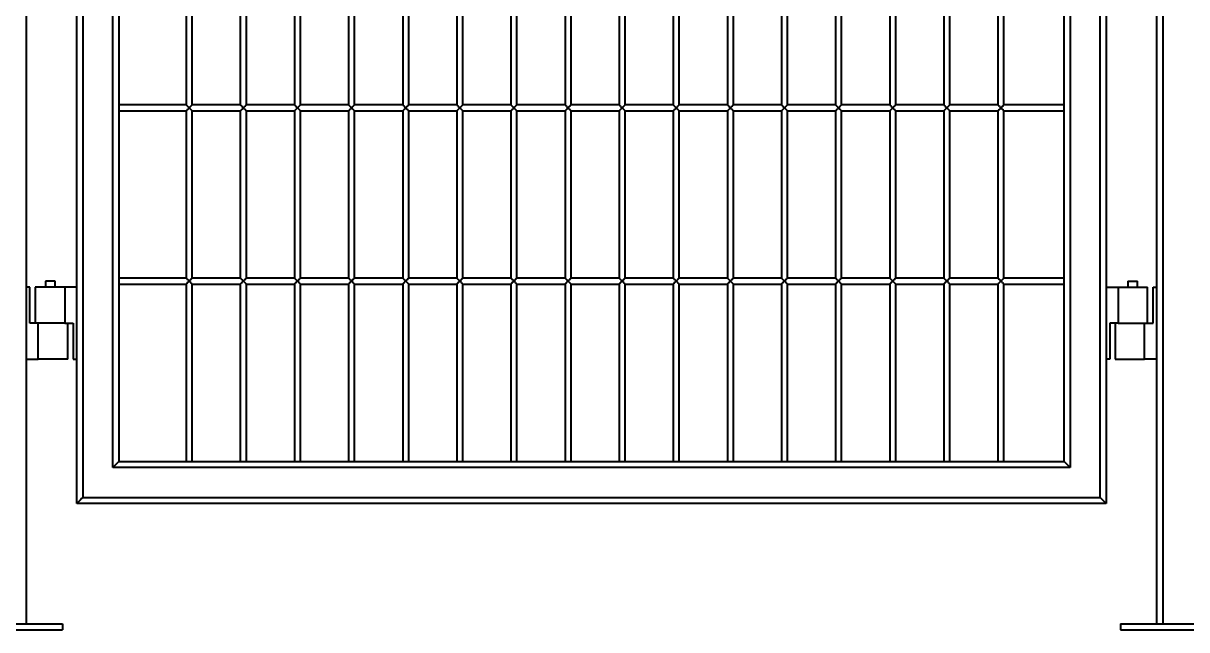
# Model space of a CAD drawing. Header units: millimetres. Extents: x 0 to 420, y 0 to 297.
# Drawn here: x 257.37 to 276.72, y 215.75 to 225.83 of the extents above; entities that cross this region are included whole.
import ezdxf

# ---------------------------------------------------------------- set-up
doc = ezdxf.new("R2010")
doc.units = ezdxf.units.MM

msp = doc.modelspace()

# ---------------------------------------------------------------- linework, layer by layer
at = {"color": 7, "linetype": 'Continuous', "lineweight": 40}
for p, q in [((257.4225, 255.8453), (257.4225, 215.8453)), ((276.2225, 215.8453), (276.2225, 255.8453)), ((276.3225, 255.8453), (276.3225, 215.8453)), ((258.2625, 217.8453), (258.2625, 253.8453)), ((258.3625, 253.7453), (258.3625, 217.9453)), ((275.2825, 217.9453), (275.2825, 253.7453)), ((275.3825, 253.8453), (275.3825, 217.8453)), ((258.8625, 218.4453), (258.8625, 253.2453)), ((258.9625, 253.1453), (258.9625, 218.5453)), ((274.6825, 218.5453), (274.6825, 253.1453)), ((274.7825, 253.2453), (274.7825, 218.4453)), ((260.0825, 227.2553), (260.0825, 224.4753)), ((260.1825, 224.4753), (260.1825, 227.2553)), ((260.9825, 227.2553), (260.9825, 224.4753)), ((261.0825, 224.4753), (261.0825, 227.2553)), ((261.8825, 227.2553), (261.8825, 224.4753)), ((261.9825, 224.4753), (261.9825, 227.2553)), ((262.7825, 227.2553), (262.7825, 224.4753)), ((262.8825, 224.4753), (262.8825, 227.2553)), ((263.6825, 227.2553), (263.6825, 224.4753)), ((263.7825, 224.4753), (263.7825, 227.2553)), ((264.5825, 227.2553), (264.5825, 224.4753)), ((264.6825, 224.4753), (264.6825, 227.2553)), ((265.4825, 227.2553), (265.4825, 224.4753)), ((265.5825, 224.4753), (265.5825, 227.2553)), ((266.3825, 227.2553), (266.3825, 224.4753)), ((266.4825, 224.4753), (266.4825, 227.2553)), ((267.2825, 227.2553), (267.2825, 224.4753)), ((267.3825, 224.4753), (267.3825, 227.2553)), ((268.1825, 227.2553), (268.1825, 224.4753)), ((268.2825, 224.4753), (268.2825, 227.2553)), ((269.0825, 227.2553), (269.0825, 224.4753)), ((269.1825, 224.4753), (269.1825, 227.2553)), ((269.9825, 227.2553), (269.9825, 224.4753)), ((270.0825, 224.4753), (270.0825, 227.2553)), ((270.8825, 227.2553), (270.8825, 224.4753)), ((270.9825, 224.4753), (270.9825, 227.2553)), ((271.7825, 227.2553), (271.7825, 224.4753)), ((271.8825, 224.4753), (271.8825, 227.2553)), ((272.6825, 227.2553), (272.6825, 224.4753)), ((272.7825, 224.4753), (272.7825, 227.2553)), ((273.5825, 227.2553), (273.5825, 224.4753)), ((273.6825, 224.4753), (273.6825, 227.2553)), ((260.0825, 224.4753), (258.9625, 224.4753)), ((260.9825, 224.4753), (260.1825, 224.4753)), ((261.8825, 224.4753), (261.0825, 224.4753)), ((262.7825, 224.4753), (261.9825, 224.4753)), ((263.6825, 224.4753), (262.8825, 224.4753)), ((264.5825, 224.4753), (263.7825, 224.4753)), ((265.4825, 224.4753), (264.6825, 224.4753)), ((266.3825, 224.4753), (265.5825, 224.4753)), ((267.2825, 224.4753), (266.4825, 224.4753)), ((268.1825, 224.4753), (267.3825, 224.4753)), ((269.0825, 224.4753), (268.2825, 224.4753)), ((269.9825, 224.4753), (269.1825, 224.4753)), ((270.8825, 224.4753), (270.0825, 224.4753)), ((271.7825, 224.4753), (270.9825, 224.4753)), ((272.6825, 224.4753), (271.8825, 224.4753)), ((273.5825, 224.4753), (272.7825, 224.4753)), ((274.6825, 224.4753), (273.6825, 224.4753)), ((258.9625, 224.3753), (260.0825, 224.3753)), ((260.0825, 224.3753), (260.0825, 221.5953)), ((260.1825, 221.5953), (260.1825, 224.3753)), ((260.1825, 224.3753), (260.9825, 224.3753)), ((260.9825, 224.3753), (260.9825, 221.5953)), ((261.0825, 221.5953), (261.0825, 224.3753)), ((261.0825, 224.3753), (261.8825, 224.3753)), ((261.8825, 224.3753), (261.8825, 221.5953)), ((261.9825, 221.5953), (261.9825, 224.3753)), ((261.9825, 224.3753), (262.7825, 224.3753)), ((262.7825, 224.3753), (262.7825, 221.5953)), ((262.8825, 221.5953), (262.8825, 224.3753)), ((262.8825, 224.3753), (263.6825, 224.3753)), ((263.6825, 224.3753), (263.6825, 221.5953)), ((263.7825, 221.5953), (263.7825, 224.3753)), ((263.7825, 224.3753), (264.5825, 224.3753)), ((264.5825, 224.3753), (264.5825, 221.5953)), ((264.6825, 221.5953), (264.6825, 224.3753)), ((264.6825, 224.3753), (265.4825, 224.3753)), ((265.4825, 224.3753), (265.4825, 221.5953)), ((265.5825, 221.5953), (265.5825, 224.3753)), ((265.5825, 224.3753), (266.3825, 224.3753)), ((266.3825, 224.3753), (266.3825, 221.5953)), ((266.4825, 221.5953), (266.4825, 224.3753)), ((266.4825, 224.3753), (267.2825, 224.3753)), ((267.2825, 224.3753), (267.2825, 221.5953)), ((267.3825, 221.5953), (267.3825, 224.3753)), ((267.3825, 224.3753), (268.1825, 224.3753)), ((268.1825, 224.3753), (268.1825, 221.5953)), ((268.2825, 221.5953), (268.2825, 224.3753)), ((268.2825, 224.3753), (269.0825, 224.3753)), ((269.0825, 224.3753), (269.0825, 221.5953)), ((269.1825, 221.5953), (269.1825, 224.3753)), ((269.1825, 224.3753), (269.9825, 224.3753)), ((269.9825, 224.3753), (269.9825, 221.5953)), ((270.0825, 221.5953), (270.0825, 224.3753)), ((270.0825, 224.3753), (270.8825, 224.3753)), ((270.8825, 224.3753), (270.8825, 221.5953)), ((270.9825, 221.5953), (270.9825, 224.3753)), ((270.9825, 224.3753), (271.7825, 224.3753)), ((271.7825, 224.3753), (271.7825, 221.5953)), ((271.8825, 221.5953), (271.8825, 224.3753)), ((271.8825, 224.3753), (272.6825, 224.3753)), ((272.6825, 224.3753), (272.6825, 221.5953)), ((272.7825, 221.5953), (272.7825, 224.3753)), ((272.7825, 224.3753), (273.5825, 224.3753)), ((273.5825, 224.3753), (273.5825, 221.5953)), ((273.6825, 224.3753), (274.6825, 224.3753)), ((273.6825, 221.5953), (273.6825, 224.3753)), ((260.0825, 221.5953), (258.9625, 221.5953)), ((260.9825, 221.5953), (260.1825, 221.5953)), ((261.8825, 221.5953), (261.0825, 221.5953)), ((262.7825, 221.5953), (261.9825, 221.5953)), ((263.6825, 221.5953), (262.8825, 221.5953)), ((264.5825, 221.5953), (263.7825, 221.5953)), ((265.4825, 221.5953), (264.6825, 221.5953)), ((266.3825, 221.5953), (265.5825, 221.5953)), ((267.2825, 221.5953), (266.4825, 221.5953)), ((268.1825, 221.5953), (267.3825, 221.5953)), ((269.0825, 221.5953), (268.2825, 221.5953)), ((269.9825, 221.5953), (269.1825, 221.5953)), ((270.8825, 221.5953), (270.0825, 221.5953)), ((271.7825, 221.5953), (270.9825, 221.5953)), ((272.6825, 221.5953), (271.8825, 221.5953)), ((273.5825, 221.5953), (272.7825, 221.5953)), ((274.6825, 221.5953), (273.6825, 221.5953)), ((257.4825, 221.4453), (257.4225, 221.4453)), ((257.4825, 220.8453), (257.4825, 221.4453)), ((257.5725, 221.4453), (257.5725, 220.8453)), ((258.0625, 221.4453), (257.5725, 221.4453)), ((257.7425, 221.5453), (257.7425, 221.4453)), ((257.9025, 221.5453), (257.7425, 221.5453)), ((257.9025, 221.4453), (257.9025, 221.5453)), ((258.0625, 221.4453), (258.0625, 220.8453)), ((258.2625, 221.4453), (258.0625, 221.4453)), ((258.9625, 221.4953), (260.0825, 221.4953)), ((260.0825, 221.4953), (260.0825, 218.5453)), ((260.1825, 218.5453), (260.1825, 221.4953)), ((260.1825, 221.4953), (260.9825, 221.4953)), ((260.9825, 221.4953), (260.9825, 218.5453)), ((261.0825, 218.5453), (261.0825, 221.4953)), ((261.0825, 221.4953), (261.8825, 221.4953)), ((261.8825, 221.4953), (261.8825, 218.5453)), ((261.9825, 218.5453), (261.9825, 221.4953)), ((261.9825, 221.4953), (262.7825, 221.4953)), ((262.7825, 221.4953), (262.7825, 218.5453)), ((262.8825, 218.5453), (262.8825, 221.4953)), ((262.8825, 221.4953), (263.6825, 221.4953)), ((263.6825, 221.4953), (263.6825, 218.5453)), ((263.7825, 218.5453), (263.7825, 221.4953)), ((263.7825, 221.4953), (264.5825, 221.4953)), ((264.5825, 221.4953), (264.5825, 218.5453)), ((264.6825, 218.5453), (264.6825, 221.4953)), ((264.6825, 221.4953), (265.4825, 221.4953)), ((265.4825, 221.4953), (265.4825, 218.5453)), ((265.5825, 218.5453), (265.5825, 221.4953)), ((265.5825, 221.4953), (266.3825, 221.4953)), ((266.3825, 221.4953), (266.3825, 218.5453)), ((266.4825, 218.5453), (266.4825, 221.4953)), ((266.4825, 221.4953), (267.2825, 221.4953)), ((267.2825, 221.4953), (267.2825, 218.5453)), ((267.3825, 218.5453), (267.3825, 221.4953)), ((267.3825, 221.4953), (268.1825, 221.4953)), ((268.1825, 221.4953), (268.1825, 218.5453)), ((268.2825, 218.5453), (268.2825, 221.4953)), ((268.2825, 221.4953), (269.0825, 221.4953)), ((269.0825, 221.4953), (269.0825, 218.5453)), ((269.1825, 218.5453), (269.1825, 221.4953)), ((269.1825, 221.4953), (269.9825, 221.4953)), ((269.9825, 221.4953), (269.9825, 218.5453)), ((270.0825, 218.5453), (270.0825, 221.4953)), ((270.0825, 221.4953), (270.8825, 221.4953)), ((270.8825, 221.4953), (270.8825, 218.5453)), ((270.9825, 218.5453), (270.9825, 221.4953)), ((270.9825, 221.4953), (271.7825, 221.4953)), ((271.7825, 221.4953), (271.7825, 218.5453)), ((271.8825, 218.5453), (271.8825, 221.4953)), ((271.8825, 221.4953), (272.6825, 221.4953)), ((272.6825, 221.4953), (272.6825, 218.5453)), ((272.7825, 218.5453), (272.7825, 221.4953)), ((272.7825, 221.4953), (273.5825, 221.4953)), ((273.5825, 221.4953), (273.5825, 218.5453)), ((273.6825, 221.4953), (274.6825, 221.4953)), ((273.6825, 218.5453), (273.6825, 221.4953)), ((275.3825, 221.4453), (275.5825, 221.4453)), ((275.5825, 221.4453), (276.0725, 221.4453)), ((275.5825, 221.4453), (275.5825, 220.8453)), ((275.7425, 221.5453), (275.7425, 221.4453)), ((275.7425, 221.5453), (275.9025, 221.5453)), ((275.9025, 221.4453), (275.9025, 221.5453)), ((276.0725, 220.8453), (276.0725, 221.4453)), ((276.1625, 220.8453), (276.1625, 221.4453)), ((276.1625, 221.4453), (276.2225, 221.4453)), ((257.6225, 220.8453), (257.4825, 220.8453)), ((257.6225, 220.2453), (257.6225, 220.8453)), ((257.8425, 220.8453), (257.6225, 220.8453)), ((258.0625, 220.8453), (257.8425, 220.8453)), ((258.0625, 220.8453), (258.2025, 220.8453)), ((258.1125, 220.2453), (258.1125, 220.8453)), ((258.2025, 220.8453), (258.2025, 220.2453)), ((275.4425, 220.8453), (275.4425, 220.2453)), ((275.5825, 220.8453), (275.4425, 220.8453)), ((275.5325, 220.8453), (275.5325, 220.2453)), ((275.5825, 220.8453), (275.8025, 220.8453)), ((275.8025, 220.8453), (276.0225, 220.8453)), ((276.0225, 220.2453), (276.0225, 220.8453)), ((276.0225, 220.8453), (276.1625, 220.8453)), ((257.4225, 220.2453), (257.6225, 220.2453)), ((258.1125, 220.2453), (257.6225, 220.2453)), ((258.2025, 220.2453), (258.2625, 220.2453)), ((275.4425, 220.2453), (275.3825, 220.2453)), ((275.5325, 220.2453), (276.0225, 220.2453)), ((276.2225, 220.2453), (276.0225, 220.2453)), ((258.9625, 218.5453), (274.6825, 218.5453)), ((274.7825, 218.4453), (258.8625, 218.4453)), ((258.3625, 217.9453), (275.2825, 217.9453)), ((275.3825, 217.8453), (258.2625, 217.8453)), ((255.6225, 215.8453), (258.0225, 215.8453)), ((258.0225, 215.8453), (258.0225, 215.7453)), ((275.6225, 215.8453), (275.6225, 215.7453)), ((275.6225, 215.8453), (278.0225, 215.8453)), ((255.6225, 215.7453), (258.0225, 215.7453)), ((275.6225, 215.7453), (278.0225, 215.7453))]:
    msp.add_line(p, q, dxfattribs=at)
at = {"color": 7, "linetype": 'Continuous', "lineweight": 40, "flags": 128}
for points in [[(260.0825, 224.4753), (260.0832, 224.4746), (260.0855, 224.4723), (260.0892, 224.4686), (260.0942, 224.4636), (260.1003, 224.4575), (260.1075, 224.4503), (260.1154, 224.4424), (260.1238, 224.434), (260.1325, 224.4253)], [(260.1325, 224.4253), (260.1417, 224.4345), (260.1505, 224.4434), (260.1588, 224.4517), (260.1662, 224.459), (260.1724, 224.4652), (260.1772, 224.4701), (260.1806, 224.4734), (260.1823, 224.4751), (260.1825, 224.4753)], [(260.9825, 224.4753), (260.9832, 224.4746), (260.9855, 224.4723), (260.9892, 224.4686), (260.9942, 224.4636), (261.0003, 224.4575), (261.0075, 224.4503), (261.0154, 224.4424), (261.0238, 224.434), (261.0325, 224.4253)], [(261.0325, 224.4253), (261.0417, 224.4345), (261.0505, 224.4434), (261.0588, 224.4517), (261.0661, 224.459), (261.0724, 224.4652), (261.0772, 224.4701), (261.0806, 224.4734), (261.0823, 224.4751), (261.0825, 224.4753)], [(261.8825, 224.4753), (261.8832, 224.4746), (261.8855, 224.4723), (261.8892, 224.4686), (261.8942, 224.4636), (261.9003, 224.4575), (261.9075, 224.4503), (261.9154, 224.4424), (261.9238, 224.434), (261.9325, 224.4253)], [(261.9325, 224.4253), (261.9417, 224.4345), (261.9505, 224.4434), (261.9588, 224.4517), (261.9662, 224.459), (261.9724, 224.4652), (261.9772, 224.4701), (261.9806, 224.4734), (261.9823, 224.4751), (261.9825, 224.4753)], [(262.7825, 224.4753), (262.7832, 224.4746), (262.7855, 224.4723), (262.7892, 224.4686), (262.7942, 224.4636), (262.8003, 224.4575), (262.8075, 224.4503), (262.8154, 224.4424), (262.8238, 224.434), (262.8325, 224.4253)], [(262.8325, 224.4253), (262.8417, 224.4345), (262.8505, 224.4434), (262.8588, 224.4517), (262.8662, 224.459), (262.8724, 224.4652), (262.8772, 224.4701), (262.8806, 224.4734), (262.8823, 224.4751), (262.8825, 224.4753)], [(263.6825, 224.4753), (263.6832, 224.4746), (263.6855, 224.4723), (263.6892, 224.4686), (263.6942, 224.4636), (263.7003, 224.4575), (263.7075, 224.4503), (263.7154, 224.4424), (263.7238, 224.434), (263.7325, 224.4253)], [(263.7325, 224.4253), (263.7417, 224.4345), (263.7505, 224.4434), (263.7588, 224.4517), (263.7661, 224.459), (263.7724, 224.4652), (263.7772, 224.4701), (263.7806, 224.4734), (263.7823, 224.4751), (263.7825, 224.4753)], [(264.5825, 224.4753), (264.5832, 224.4746), (264.5855, 224.4723), (264.5892, 224.4686), (264.5942, 224.4636), (264.6003, 224.4575), (264.6075, 224.4503), (264.6154, 224.4424), (264.6238, 224.434), (264.6325, 224.4253)], [(264.6325, 224.4253), (264.6417, 224.4345), (264.6505, 224.4434), (264.6588, 224.4517), (264.6662, 224.459), (264.6724, 224.4652), (264.6772, 224.4701), (264.6806, 224.4734), (264.6823, 224.4751), (264.6825, 224.4753)], [(265.4825, 224.4753), (265.4832, 224.4746), (265.4855, 224.4723), (265.4892, 224.4686), (265.4942, 224.4636), (265.5003, 224.4575), (265.5075, 224.4503), (265.5154, 224.4424), (265.5238, 224.434), (265.5325, 224.4253)], [(265.5325, 224.4253), (265.5417, 224.4345), (265.5505, 224.4434), (265.5588, 224.4517), (265.5662, 224.459), (265.5724, 224.4652), (265.5772, 224.4701), (265.5806, 224.4734), (265.5823, 224.4751), (265.5825, 224.4753)], [(266.3825, 224.4753), (266.3832, 224.4746), (266.3855, 224.4723), (266.3892, 224.4686), (266.3942, 224.4636), (266.4003, 224.4575), (266.4075, 224.4503), (266.4154, 224.4424), (266.4238, 224.434), (266.4325, 224.4253)], [(266.4325, 224.4253), (266.4417, 224.4345), (266.4505, 224.4434), (266.4588, 224.4517), (266.4662, 224.459), (266.4724, 224.4652), (266.4772, 224.4701), (266.4806, 224.4734), (266.4823, 224.4751), (266.4825, 224.4753)], [(267.2825, 224.4753), (267.2832, 224.4746), (267.2855, 224.4723), (267.2892, 224.4686), (267.2942, 224.4636), (267.3003, 224.4575), (267.3075, 224.4503), (267.3154, 224.4424), (267.3238, 224.434), (267.3325, 224.4253)], [(267.3325, 224.4253), (267.3417, 224.4345), (267.3505, 224.4434), (267.3588, 224.4517), (267.3662, 224.459), (267.3724, 224.4652), (267.3772, 224.4701), (267.3806, 224.4734), (267.3823, 224.4751), (267.3825, 224.4753)], [(268.1825, 224.4753), (268.1832, 224.4746), (268.1855, 224.4723), (268.1892, 224.4686), (268.1942, 224.4636), (268.2003, 224.4575), (268.2075, 224.4503), (268.2154, 224.4424), (268.2238, 224.434), (268.2325, 224.4253)], [(268.2325, 224.4253), (268.2417, 224.4345), (268.2505, 224.4434), (268.2588, 224.4517), (268.2662, 224.459), (268.2724, 224.4652), (268.2772, 224.4701), (268.2806, 224.4734), (268.2823, 224.4751), (268.2825, 224.4753)], [(269.0825, 224.4753), (269.0832, 224.4746), (269.0855, 224.4723), (269.0892, 224.4686), (269.0942, 224.4636), (269.1003, 224.4575), (269.1075, 224.4503), (269.1154, 224.4424), (269.1238, 224.434), (269.1325, 224.4253)], [(269.1325, 224.4253), (269.1417, 224.4345), (269.1505, 224.4434), (269.1588, 224.4517), (269.1662, 224.459), (269.1724, 224.4652), (269.1772, 224.4701), (269.1806, 224.4734), (269.1823, 224.4751), (269.1825, 224.4753)], [(269.9825, 224.4753), (269.9832, 224.4746), (269.9855, 224.4723), (269.9892, 224.4686), (269.9942, 224.4636), (270.0003, 224.4575), (270.0075, 224.4503), (270.0154, 224.4424), (270.0238, 224.434), (270.0325, 224.4253)], [(270.0325, 224.4253), (270.0417, 224.4345), (270.0505, 224.4434), (270.0588, 224.4517), (270.0662, 224.459), (270.0724, 224.4652), (270.0772, 224.4701), (270.0806, 224.4734), (270.0823, 224.4751), (270.0825, 224.4753)], [(270.8825, 224.4753), (270.8832, 224.4746), (270.8855, 224.4723), (270.8892, 224.4686), (270.8942, 224.4636), (270.9003, 224.4575), (270.9075, 224.4503), (270.9154, 224.4424), (270.9238, 224.434), (270.9325, 224.4253)], [(270.9325, 224.4253), (270.9417, 224.4345), (270.9505, 224.4434), (270.9588, 224.4517), (270.9662, 224.459), (270.9724, 224.4652), (270.9772, 224.4701), (270.9806, 224.4734), (270.9823, 224.4751), (270.9825, 224.4753)], [(271.7825, 224.4753), (271.7832, 224.4746), (271.7855, 224.4723), (271.7892, 224.4686), (271.7942, 224.4636), (271.8003, 224.4575), (271.8075, 224.4503), (271.8154, 224.4424), (271.8238, 224.434), (271.8325, 224.4253)], [(271.8325, 224.4253), (271.8417, 224.4345), (271.8505, 224.4434), (271.8588, 224.4517), (271.8662, 224.459), (271.8724, 224.4652), (271.8772, 224.4701), (271.8806, 224.4734), (271.8823, 224.4751), (271.8825, 224.4753)], [(272.6825, 224.4753), (272.6832, 224.4746), (272.6855, 224.4723), (272.6892, 224.4686), (272.6942, 224.4636), (272.7003, 224.4575), (272.7075, 224.4503), (272.7154, 224.4424), (272.7238, 224.434), (272.7325, 224.4253)], [(272.7325, 224.4253), (272.7417, 224.4345), (272.7505, 224.4434), (272.7588, 224.4517), (272.7662, 224.459), (272.7724, 224.4652), (272.7772, 224.4701), (272.7806, 224.4734), (272.7823, 224.4751), (272.7825, 224.4753)], [(273.5825, 224.4753), (273.5832, 224.4746), (273.5855, 224.4723), (273.5892, 224.4686), (273.5942, 224.4636), (273.6003, 224.4575), (273.6075, 224.4503), (273.6154, 224.4424), (273.6238, 224.434), (273.6325, 224.4253)], [(273.6325, 224.4253), (273.6417, 224.4345), (273.6505, 224.4434), (273.6588, 224.4517), (273.6662, 224.459), (273.6724, 224.4652), (273.6772, 224.4701), (273.6806, 224.4734), (273.6823, 224.4751), (273.6825, 224.4753)], [(260.1325, 224.4253), (260.1238, 224.4167), (260.1154, 224.4082), (260.1075, 224.4003), (260.1003, 224.3932), (260.0942, 224.387), (260.0892, 224.382), (260.0855, 224.3784), (260.0832, 224.3761), (260.0825, 224.3753)], [(260.1825, 224.3753), (260.1823, 224.3755), (260.1806, 224.3772), (260.1772, 224.3806), (260.1724, 224.3854), (260.1662, 224.3917), (260.1588, 224.399), (260.1505, 224.4073), (260.1417, 224.4161), (260.1325, 224.4253)], [(261.0325, 224.4253), (261.0238, 224.4167), (261.0154, 224.4082), (261.0075, 224.4003), (261.0003, 224.3932), (260.9942, 224.387), (260.9892, 224.382), (260.9855, 224.3784), (260.9832, 224.3761), (260.9825, 224.3753)], [(261.0825, 224.3753), (261.0823, 224.3755), (261.0806, 224.3772), (261.0772, 224.3806), (261.0724, 224.3854), (261.0661, 224.3917), (261.0588, 224.399), (261.0505, 224.4073), (261.0417, 224.4161), (261.0325, 224.4253)], [(261.9325, 224.4253), (261.9238, 224.4167), (261.9154, 224.4082), (261.9075, 224.4003), (261.9003, 224.3932), (261.8942, 224.387), (261.8892, 224.382), (261.8855, 224.3784), (261.8832, 224.3761), (261.8825, 224.3753)], [(261.9825, 224.3753), (261.9823, 224.3755), (261.9806, 224.3772), (261.9772, 224.3806), (261.9724, 224.3854), (261.9662, 224.3917), (261.9588, 224.399), (261.9505, 224.4073), (261.9417, 224.4161), (261.9325, 224.4253)], [(262.8325, 224.4253), (262.8238, 224.4167), (262.8154, 224.4082), (262.8075, 224.4003), (262.8003, 224.3932), (262.7942, 224.387), (262.7892, 224.382), (262.7855, 224.3784), (262.7832, 224.3761), (262.7825, 224.3753)], [(262.8825, 224.3753), (262.8823, 224.3755), (262.8806, 224.3772), (262.8772, 224.3806), (262.8724, 224.3854), (262.8662, 224.3917), (262.8588, 224.399), (262.8505, 224.4073), (262.8417, 224.4161), (262.8325, 224.4253)], [(263.7325, 224.4253), (263.7238, 224.4167), (263.7154, 224.4082), (263.7075, 224.4003), (263.7003, 224.3932), (263.6942, 224.387), (263.6892, 224.382), (263.6855, 224.3784), (263.6832, 224.3761), (263.6825, 224.3753)], [(263.7825, 224.3753), (263.7823, 224.3755), (263.7806, 224.3772), (263.7772, 224.3806), (263.7724, 224.3854), (263.7661, 224.3917), (263.7588, 224.399), (263.7505, 224.4073), (263.7417, 224.4161), (263.7325, 224.4253)], [(264.6325, 224.4253), (264.6238, 224.4167), (264.6154, 224.4082), (264.6075, 224.4003), (264.6003, 224.3932), (264.5942, 224.387), (264.5892, 224.382), (264.5855, 224.3784), (264.5832, 224.3761), (264.5825, 224.3753)], [(264.6825, 224.3753), (264.6823, 224.3755), (264.6806, 224.3772), (264.6772, 224.3806), (264.6724, 224.3854), (264.6662, 224.3917), (264.6588, 224.399), (264.6505, 224.4073), (264.6417, 224.4161), (264.6325, 224.4253)], [(265.5325, 224.4253), (265.5238, 224.4167), (265.5154, 224.4082), (265.5075, 224.4003), (265.5003, 224.3932), (265.4942, 224.387), (265.4892, 224.382), (265.4855, 224.3784), (265.4832, 224.3761), (265.4825, 224.3753)], [(265.5825, 224.3753), (265.5823, 224.3755), (265.5806, 224.3772), (265.5772, 224.3806), (265.5724, 224.3854), (265.5662, 224.3917), (265.5588, 224.399), (265.5505, 224.4073), (265.5417, 224.4161), (265.5325, 224.4253)], [(266.4325, 224.4253), (266.4238, 224.4167), (266.4154, 224.4082), (266.4075, 224.4003), (266.4003, 224.3932), (266.3942, 224.387), (266.3892, 224.382), (266.3855, 224.3784), (266.3832, 224.3761), (266.3825, 224.3753)], [(266.4825, 224.3753), (266.4823, 224.3755), (266.4806, 224.3772), (266.4772, 224.3806), (266.4724, 224.3854), (266.4662, 224.3917), (266.4588, 224.399), (266.4505, 224.4073), (266.4417, 224.4161), (266.4325, 224.4253)], [(267.3325, 224.4253), (267.3238, 224.4167), (267.3154, 224.4082), (267.3075, 224.4003), (267.3003, 224.3932), (267.2942, 224.387), (267.2892, 224.382), (267.2855, 224.3784), (267.2832, 224.3761), (267.2825, 224.3753)], [(267.3825, 224.3753), (267.3823, 224.3755), (267.3806, 224.3772), (267.3772, 224.3806), (267.3724, 224.3854), (267.3662, 224.3917), (267.3588, 224.399), (267.3505, 224.4073), (267.3417, 224.4161), (267.3325, 224.4253)], [(268.2325, 224.4253), (268.2238, 224.4167), (268.2154, 224.4082), (268.2075, 224.4003), (268.2003, 224.3932), (268.1942, 224.387), (268.1892, 224.382), (268.1855, 224.3784), (268.1832, 224.3761), (268.1825, 224.3753)], [(268.2825, 224.3753), (268.2823, 224.3755), (268.2806, 224.3772), (268.2772, 224.3806), (268.2724, 224.3854), (268.2662, 224.3917), (268.2588, 224.399), (268.2505, 224.4073), (268.2417, 224.4161), (268.2325, 224.4253)], [(269.1325, 224.4253), (269.1238, 224.4167), (269.1154, 224.4082), (269.1075, 224.4003), (269.1003, 224.3932), (269.0942, 224.387), (269.0892, 224.382), (269.0855, 224.3784), (269.0832, 224.3761), (269.0825, 224.3753)], [(269.1825, 224.3753), (269.1823, 224.3755), (269.1806, 224.3772), (269.1772, 224.3806), (269.1724, 224.3854), (269.1662, 224.3917), (269.1588, 224.399), (269.1505, 224.4073), (269.1417, 224.4161), (269.1325, 224.4253)], [(270.0325, 224.4253), (270.0238, 224.4167), (270.0154, 224.4082), (270.0075, 224.4003), (270.0003, 224.3932), (269.9942, 224.387), (269.9892, 224.382), (269.9855, 224.3784), (269.9832, 224.3761), (269.9825, 224.3753)], [(270.0825, 224.3753), (270.0823, 224.3755), (270.0806, 224.3772), (270.0772, 224.3806), (270.0724, 224.3854), (270.0662, 224.3917), (270.0588, 224.399), (270.0505, 224.4073), (270.0417, 224.4161), (270.0325, 224.4253)], [(270.9325, 224.4253), (270.9238, 224.4167), (270.9154, 224.4082), (270.9075, 224.4003), (270.9003, 224.3932), (270.8942, 224.387), (270.8892, 224.382), (270.8855, 224.3784), (270.8832, 224.3761), (270.8825, 224.3753)], [(270.9825, 224.3753), (270.9823, 224.3755), (270.9806, 224.3772), (270.9772, 224.3806), (270.9724, 224.3854), (270.9662, 224.3917), (270.9588, 224.399), (270.9505, 224.4073), (270.9417, 224.4161), (270.9325, 224.4253)], [(271.8325, 224.4253), (271.8238, 224.4167), (271.8154, 224.4082), (271.8075, 224.4003), (271.8003, 224.3932), (271.7942, 224.387), (271.7892, 224.382), (271.7855, 224.3784), (271.7832, 224.3761), (271.7825, 224.3753)], [(271.8825, 224.3753), (271.8823, 224.3755), (271.8806, 224.3772), (271.8772, 224.3806), (271.8724, 224.3854), (271.8662, 224.3917), (271.8588, 224.399), (271.8505, 224.4073), (271.8417, 224.4161), (271.8325, 224.4253)], [(272.7325, 224.4253), (272.7238, 224.4167), (272.7154, 224.4082), (272.7075, 224.4003), (272.7003, 224.3932), (272.6942, 224.387), (272.6892, 224.382), (272.6855, 224.3784), (272.6832, 224.3761), (272.6825, 224.3753)], [(272.7825, 224.3753), (272.7823, 224.3755), (272.7806, 224.3772), (272.7772, 224.3806), (272.7724, 224.3854), (272.7662, 224.3917), (272.7588, 224.399), (272.7505, 224.4073), (272.7417, 224.4161), (272.7325, 224.4253)], [(273.6325, 224.4253), (273.6238, 224.4167), (273.6154, 224.4082), (273.6075, 224.4003), (273.6003, 224.3932), (273.5942, 224.387), (273.5892, 224.382), (273.5855, 224.3784), (273.5832, 224.3761), (273.5825, 224.3753)], [(273.6825, 224.3753), (273.6823, 224.3755), (273.6806, 224.3772), (273.6772, 224.3806), (273.6724, 224.3854), (273.6662, 224.3917), (273.6588, 224.399), (273.6505, 224.4073), (273.6417, 224.4161), (273.6325, 224.4253)], [(260.0825, 221.5953), (260.0832, 221.5946), (260.0855, 221.5923), (260.0892, 221.5886), (260.0942, 221.5836), (260.1003, 221.5775), (260.1075, 221.5703), (260.1154, 221.5624), (260.1238, 221.554), (260.1325, 221.5453)], [(260.1325, 221.5453), (260.1417, 221.5545), (260.1505, 221.5634), (260.1588, 221.5717), (260.1662, 221.579), (260.1724, 221.5852), (260.1772, 221.5901), (260.1806, 221.5934), (260.1823, 221.5951), (260.1825, 221.5953)], [(260.9825, 221.5953), (260.9832, 221.5946), (260.9855, 221.5923), (260.9892, 221.5886), (260.9942, 221.5836), (261.0003, 221.5775), (261.0075, 221.5703), (261.0154, 221.5624), (261.0238, 221.554), (261.0325, 221.5453)], [(261.0325, 221.5453), (261.0417, 221.5545), (261.0505, 221.5634), (261.0588, 221.5717), (261.0661, 221.579), (261.0724, 221.5852), (261.0772, 221.5901), (261.0806, 221.5934), (261.0823, 221.5951), (261.0825, 221.5953)], [(261.8825, 221.5953), (261.8832, 221.5946), (261.8855, 221.5923), (261.8892, 221.5886), (261.8942, 221.5836), (261.9003, 221.5775), (261.9075, 221.5703), (261.9154, 221.5624), (261.9238, 221.554), (261.9325, 221.5453)], [(261.9325, 221.5453), (261.9417, 221.5545), (261.9505, 221.5634), (261.9588, 221.5717), (261.9662, 221.579), (261.9724, 221.5852), (261.9772, 221.5901), (261.9806, 221.5934), (261.9823, 221.5951), (261.9825, 221.5953)], [(262.7825, 221.5953), (262.7832, 221.5946), (262.7855, 221.5923), (262.7892, 221.5886), (262.7942, 221.5836), (262.8003, 221.5775), (262.8075, 221.5703), (262.8154, 221.5624), (262.8238, 221.554), (262.8325, 221.5453)], [(262.8325, 221.5453), (262.8417, 221.5545), (262.8505, 221.5634), (262.8588, 221.5717), (262.8662, 221.579), (262.8724, 221.5852), (262.8772, 221.5901), (262.8806, 221.5934), (262.8823, 221.5951), (262.8825, 221.5953)], [(263.6825, 221.5953), (263.6832, 221.5946), (263.6855, 221.5923), (263.6892, 221.5886), (263.6942, 221.5836), (263.7003, 221.5775), (263.7075, 221.5703), (263.7154, 221.5624), (263.7238, 221.554), (263.7325, 221.5453)], [(263.7325, 221.5453), (263.7417, 221.5545), (263.7505, 221.5634), (263.7588, 221.5717), (263.7661, 221.579), (263.7724, 221.5852), (263.7772, 221.5901), (263.7806, 221.5934), (263.7823, 221.5951), (263.7825, 221.5953)], [(264.5825, 221.5953), (264.5832, 221.5946), (264.5855, 221.5923), (264.5892, 221.5886), (264.5942, 221.5836), (264.6003, 221.5775), (264.6075, 221.5703), (264.6154, 221.5624), (264.6238, 221.554), (264.6325, 221.5453)], [(264.6325, 221.5453), (264.6417, 221.5545), (264.6505, 221.5634), (264.6588, 221.5717), (264.6662, 221.579), (264.6724, 221.5852), (264.6772, 221.5901), (264.6806, 221.5934), (264.6823, 221.5951), (264.6825, 221.5953)], [(265.4825, 221.5953), (265.4832, 221.5946), (265.4855, 221.5923), (265.4892, 221.5886), (265.4942, 221.5836), (265.5003, 221.5775), (265.5075, 221.5703), (265.5154, 221.5624), (265.5238, 221.554), (265.5325, 221.5453)], [(265.5325, 221.5453), (265.5417, 221.5545), (265.5505, 221.5634), (265.5588, 221.5717), (265.5662, 221.579), (265.5724, 221.5852), (265.5772, 221.5901), (265.5806, 221.5934), (265.5823, 221.5951), (265.5825, 221.5953)], [(266.3825, 221.5953), (266.3832, 221.5946), (266.3855, 221.5923), (266.3892, 221.5886), (266.3942, 221.5836), (266.4003, 221.5775), (266.4075, 221.5703), (266.4154, 221.5624), (266.4238, 221.554), (266.4325, 221.5453)], [(266.4325, 221.5453), (266.4417, 221.5545), (266.4505, 221.5634), (266.4588, 221.5717), (266.4662, 221.579), (266.4724, 221.5852), (266.4772, 221.5901), (266.4806, 221.5934), (266.4823, 221.5951), (266.4825, 221.5953)], [(267.2825, 221.5953), (267.2832, 221.5946), (267.2855, 221.5923), (267.2892, 221.5886), (267.2942, 221.5836), (267.3003, 221.5775), (267.3075, 221.5703), (267.3154, 221.5624), (267.3238, 221.554), (267.3325, 221.5453)], [(267.3325, 221.5453), (267.3417, 221.5545), (267.3505, 221.5634), (267.3588, 221.5717), (267.3662, 221.579), (267.3724, 221.5852), (267.3772, 221.5901), (267.3806, 221.5934), (267.3823, 221.5951), (267.3825, 221.5953)], [(268.1825, 221.5953), (268.1832, 221.5946), (268.1855, 221.5923), (268.1892, 221.5886), (268.1942, 221.5836), (268.2003, 221.5775), (268.2075, 221.5703), (268.2154, 221.5624), (268.2238, 221.554), (268.2325, 221.5453)], [(268.2325, 221.5453), (268.2417, 221.5545), (268.2505, 221.5634), (268.2588, 221.5717), (268.2662, 221.579), (268.2724, 221.5852), (268.2772, 221.5901), (268.2806, 221.5934), (268.2823, 221.5951), (268.2825, 221.5953)], [(269.0825, 221.5953), (269.0832, 221.5946), (269.0855, 221.5923), (269.0892, 221.5886), (269.0942, 221.5836), (269.1003, 221.5775), (269.1075, 221.5703), (269.1154, 221.5624), (269.1238, 221.554), (269.1325, 221.5453)], [(269.1325, 221.5453), (269.1417, 221.5545), (269.1505, 221.5634), (269.1588, 221.5717), (269.1662, 221.579), (269.1724, 221.5852), (269.1772, 221.5901), (269.1806, 221.5934), (269.1823, 221.5951), (269.1825, 221.5953)], [(269.9825, 221.5953), (269.9832, 221.5946), (269.9855, 221.5923), (269.9892, 221.5886), (269.9942, 221.5836), (270.0003, 221.5775), (270.0075, 221.5703), (270.0154, 221.5624), (270.0238, 221.554), (270.0325, 221.5453)], [(270.0325, 221.5453), (270.0417, 221.5545), (270.0505, 221.5634), (270.0588, 221.5717), (270.0662, 221.579), (270.0724, 221.5852), (270.0772, 221.5901), (270.0806, 221.5934), (270.0823, 221.5951), (270.0825, 221.5953)], [(270.8825, 221.5953), (270.8832, 221.5946), (270.8855, 221.5923), (270.8892, 221.5886), (270.8942, 221.5836), (270.9003, 221.5775), (270.9075, 221.5703), (270.9154, 221.5624), (270.9238, 221.554), (270.9325, 221.5453)], [(270.9325, 221.5453), (270.9417, 221.5545), (270.9505, 221.5634), (270.9588, 221.5717), (270.9662, 221.579), (270.9724, 221.5852), (270.9772, 221.5901), (270.9806, 221.5934), (270.9823, 221.5951), (270.9825, 221.5953)], [(271.7825, 221.5953), (271.7832, 221.5946), (271.7855, 221.5923), (271.7892, 221.5886), (271.7942, 221.5836), (271.8003, 221.5775), (271.8075, 221.5703), (271.8154, 221.5624), (271.8238, 221.554), (271.8325, 221.5453)], [(271.8325, 221.5453), (271.8417, 221.5545), (271.8505, 221.5634), (271.8588, 221.5717), (271.8662, 221.579), (271.8724, 221.5852), (271.8772, 221.5901), (271.8806, 221.5934), (271.8823, 221.5951), (271.8825, 221.5953)], [(272.6825, 221.5953), (272.6832, 221.5946), (272.6855, 221.5923), (272.6892, 221.5886), (272.6942, 221.5836), (272.7003, 221.5775), (272.7075, 221.5703), (272.7154, 221.5624), (272.7238, 221.554), (272.7325, 221.5453)], [(272.7325, 221.5453), (272.7417, 221.5545), (272.7505, 221.5634), (272.7588, 221.5717), (272.7662, 221.579), (272.7724, 221.5852), (272.7772, 221.5901), (272.7806, 221.5934), (272.7823, 221.5951), (272.7825, 221.5953)], [(273.5825, 221.5953), (273.5832, 221.5946), (273.5855, 221.5923), (273.5892, 221.5886), (273.5942, 221.5836), (273.6003, 221.5775), (273.6075, 221.5703), (273.6154, 221.5624), (273.6238, 221.554), (273.6325, 221.5453)], [(273.6325, 221.5453), (273.6417, 221.5545), (273.6505, 221.5634), (273.6588, 221.5717), (273.6662, 221.579), (273.6724, 221.5852), (273.6772, 221.5901), (273.6806, 221.5934), (273.6823, 221.5951), (273.6825, 221.5953)], [(260.1325, 221.5453), (260.1238, 221.5367), (260.1154, 221.5282), (260.1075, 221.5203), (260.1003, 221.5132), (260.0942, 221.507), (260.0892, 221.502), (260.0855, 221.4984), (260.0832, 221.4961), (260.0825, 221.4953)], [(260.1825, 221.4953), (260.1823, 221.4955), (260.1806, 221.4972), (260.1772, 221.5006), (260.1724, 221.5054), (260.1662, 221.5117), (260.1588, 221.519), (260.1505, 221.5273), (260.1417, 221.5361), (260.1325, 221.5453)], [(261.0325, 221.5453), (261.0238, 221.5367), (261.0154, 221.5282), (261.0075, 221.5203), (261.0003, 221.5132), (260.9942, 221.507), (260.9892, 221.502), (260.9855, 221.4984), (260.9832, 221.4961), (260.9825, 221.4953)], [(261.0825, 221.4953), (261.0823, 221.4955), (261.0806, 221.4972), (261.0772, 221.5006), (261.0724, 221.5054), (261.0661, 221.5117), (261.0588, 221.519), (261.0505, 221.5273), (261.0417, 221.5361), (261.0325, 221.5453)], [(261.9325, 221.5453), (261.9238, 221.5367), (261.9154, 221.5282), (261.9075, 221.5203), (261.9003, 221.5132), (261.8942, 221.507), (261.8892, 221.502), (261.8855, 221.4984), (261.8832, 221.4961), (261.8825, 221.4953)], [(261.9825, 221.4953), (261.9823, 221.4955), (261.9806, 221.4972), (261.9772, 221.5006), (261.9724, 221.5054), (261.9662, 221.5117), (261.9588, 221.519), (261.9505, 221.5273), (261.9417, 221.5361), (261.9325, 221.5453)], [(262.8325, 221.5453), (262.8238, 221.5367), (262.8154, 221.5282), (262.8075, 221.5203), (262.8003, 221.5132), (262.7942, 221.507), (262.7892, 221.502), (262.7855, 221.4984), (262.7832, 221.4961), (262.7825, 221.4953)], [(262.8825, 221.4953), (262.8823, 221.4955), (262.8806, 221.4972), (262.8772, 221.5006), (262.8724, 221.5054), (262.8662, 221.5117), (262.8588, 221.519), (262.8505, 221.5273), (262.8417, 221.5361), (262.8325, 221.5453)], [(263.7325, 221.5453), (263.7238, 221.5367), (263.7154, 221.5282), (263.7075, 221.5203), (263.7003, 221.5132), (263.6942, 221.507), (263.6892, 221.502), (263.6855, 221.4984), (263.6832, 221.4961), (263.6825, 221.4953)], [(263.7825, 221.4953), (263.7823, 221.4955), (263.7806, 221.4972), (263.7772, 221.5006), (263.7724, 221.5054), (263.7661, 221.5117), (263.7588, 221.519), (263.7505, 221.5273), (263.7417, 221.5361), (263.7325, 221.5453)], [(264.6325, 221.5453), (264.6238, 221.5367), (264.6154, 221.5282), (264.6075, 221.5203), (264.6003, 221.5132), (264.5942, 221.507), (264.5892, 221.502), (264.5855, 221.4984), (264.5832, 221.4961), (264.5825, 221.4953)], [(264.6825, 221.4953), (264.6823, 221.4955), (264.6806, 221.4972), (264.6772, 221.5006), (264.6724, 221.5054), (264.6662, 221.5117), (264.6588, 221.519), (264.6505, 221.5273), (264.6417, 221.5361), (264.6325, 221.5453)], [(265.5325, 221.5453), (265.5238, 221.5367), (265.5154, 221.5282), (265.5075, 221.5203), (265.5003, 221.5132), (265.4942, 221.507), (265.4892, 221.502), (265.4855, 221.4984), (265.4832, 221.4961), (265.4825, 221.4953)], [(265.5825, 221.4953), (265.5823, 221.4955), (265.5806, 221.4972), (265.5772, 221.5006), (265.5724, 221.5054), (265.5662, 221.5117), (265.5588, 221.519), (265.5505, 221.5273), (265.5417, 221.5361), (265.5325, 221.5453)], [(266.4325, 221.5453), (266.4238, 221.5367), (266.4154, 221.5282), (266.4075, 221.5203), (266.4003, 221.5132), (266.3942, 221.507), (266.3892, 221.502), (266.3855, 221.4984), (266.3832, 221.4961), (266.3825, 221.4953)], [(266.4825, 221.4953), (266.4823, 221.4955), (266.4806, 221.4972), (266.4772, 221.5006), (266.4724, 221.5054), (266.4662, 221.5117), (266.4588, 221.519), (266.4505, 221.5273), (266.4417, 221.5361), (266.4325, 221.5453)], [(267.3325, 221.5453), (267.3238, 221.5367), (267.3154, 221.5282), (267.3075, 221.5203), (267.3003, 221.5132), (267.2942, 221.507), (267.2892, 221.502), (267.2855, 221.4984), (267.2832, 221.4961), (267.2825, 221.4953)], [(267.3825, 221.4953), (267.3823, 221.4955), (267.3806, 221.4972), (267.3772, 221.5006), (267.3724, 221.5054), (267.3662, 221.5117), (267.3588, 221.519), (267.3505, 221.5273), (267.3417, 221.5361), (267.3325, 221.5453)], [(268.2325, 221.5453), (268.2238, 221.5367), (268.2154, 221.5282), (268.2075, 221.5203), (268.2003, 221.5132), (268.1942, 221.507), (268.1892, 221.502), (268.1855, 221.4984), (268.1832, 221.4961), (268.1825, 221.4953)], [(268.2825, 221.4953), (268.2823, 221.4955), (268.2806, 221.4972), (268.2772, 221.5006), (268.2724, 221.5054), (268.2662, 221.5117), (268.2588, 221.519), (268.2505, 221.5273), (268.2417, 221.5361), (268.2325, 221.5453)], [(269.1325, 221.5453), (269.1238, 221.5367), (269.1154, 221.5282), (269.1075, 221.5203), (269.1003, 221.5132), (269.0942, 221.507), (269.0892, 221.502), (269.0855, 221.4984), (269.0832, 221.4961), (269.0825, 221.4953)], [(269.1825, 221.4953), (269.1823, 221.4955), (269.1806, 221.4972), (269.1772, 221.5006), (269.1724, 221.5054), (269.1662, 221.5117), (269.1588, 221.519), (269.1505, 221.5273), (269.1417, 221.5361), (269.1325, 221.5453)], [(270.0325, 221.5453), (270.0238, 221.5367), (270.0154, 221.5282), (270.0075, 221.5203), (270.0003, 221.5132), (269.9942, 221.507), (269.9892, 221.502), (269.9855, 221.4984), (269.9832, 221.4961), (269.9825, 221.4953)], [(270.0825, 221.4953), (270.0823, 221.4955), (270.0806, 221.4972), (270.0772, 221.5006), (270.0724, 221.5054), (270.0662, 221.5117), (270.0588, 221.519), (270.0505, 221.5273), (270.0417, 221.5361), (270.0325, 221.5453)], [(270.9325, 221.5453), (270.9238, 221.5367), (270.9154, 221.5282), (270.9075, 221.5203), (270.9003, 221.5132), (270.8942, 221.507), (270.8892, 221.502), (270.8855, 221.4984), (270.8832, 221.4961), (270.8825, 221.4953)], [(270.9825, 221.4953), (270.9823, 221.4955), (270.9806, 221.4972), (270.9772, 221.5006), (270.9724, 221.5054), (270.9662, 221.5117), (270.9588, 221.519), (270.9505, 221.5273), (270.9417, 221.5361), (270.9325, 221.5453)], [(271.8325, 221.5453), (271.8238, 221.5367), (271.8154, 221.5282), (271.8075, 221.5203), (271.8003, 221.5132), (271.7942, 221.507), (271.7892, 221.502), (271.7855, 221.4984), (271.7832, 221.4961), (271.7825, 221.4953)], [(271.8825, 221.4953), (271.8823, 221.4955), (271.8806, 221.4972), (271.8772, 221.5006), (271.8724, 221.5054), (271.8662, 221.5117), (271.8588, 221.519), (271.8505, 221.5273), (271.8417, 221.5361), (271.8325, 221.5453)], [(272.7325, 221.5453), (272.7238, 221.5367), (272.7154, 221.5282), (272.7075, 221.5203), (272.7003, 221.5132), (272.6942, 221.507), (272.6892, 221.502), (272.6855, 221.4984), (272.6832, 221.4961), (272.6825, 221.4953)], [(272.7825, 221.4953), (272.7823, 221.4955), (272.7806, 221.4972), (272.7772, 221.5006), (272.7724, 221.5054), (272.7662, 221.5117), (272.7588, 221.519), (272.7505, 221.5273), (272.7417, 221.5361), (272.7325, 221.5453)], [(273.6325, 221.5453), (273.6238, 221.5367), (273.6154, 221.5282), (273.6075, 221.5203), (273.6003, 221.5132), (273.5942, 221.507), (273.5892, 221.502), (273.5855, 221.4984), (273.5832, 221.4961), (273.5825, 221.4953)], [(273.6825, 221.4953), (273.6823, 221.4955), (273.6806, 221.4972), (273.6772, 221.5006), (273.6724, 221.5054), (273.6662, 221.5117), (273.6588, 221.519), (273.6505, 221.5273), (273.6417, 221.5361), (273.6325, 221.5453)], [(258.9625, 218.5453), (258.9605, 218.5434), (258.9549, 218.5377), (258.9456, 218.5285), (258.9332, 218.516), (258.918, 218.5009), (258.9007, 218.4836), (258.882, 218.4648), (258.8625, 218.4453)], [(274.7825, 218.4453), (274.763, 218.4648), (274.7442, 218.4836), (274.7269, 218.5009), (274.7118, 218.516), (274.6993, 218.5285), (274.6901, 218.5377), (274.6844, 218.5434), (274.6825, 218.5453)], [(258.3625, 217.9453), (258.343, 217.9258), (258.3242, 217.9071), (258.3069, 217.8898), (258.2918, 217.8746), (258.2793, 217.8622), (258.2701, 217.8529), (258.2644, 217.8473), (258.2625, 217.8453)], [(275.3825, 217.8453), (275.3805, 217.8473), (275.3749, 217.8529), (275.3656, 217.8622), (275.3532, 217.8746), (275.338, 217.8898), (275.3207, 217.9071), (275.302, 217.9258), (275.2825, 217.9453)]]:
    msp.add_lwpolyline(points, dxfattribs=at)

doc.saveas('drawing.dxf')
